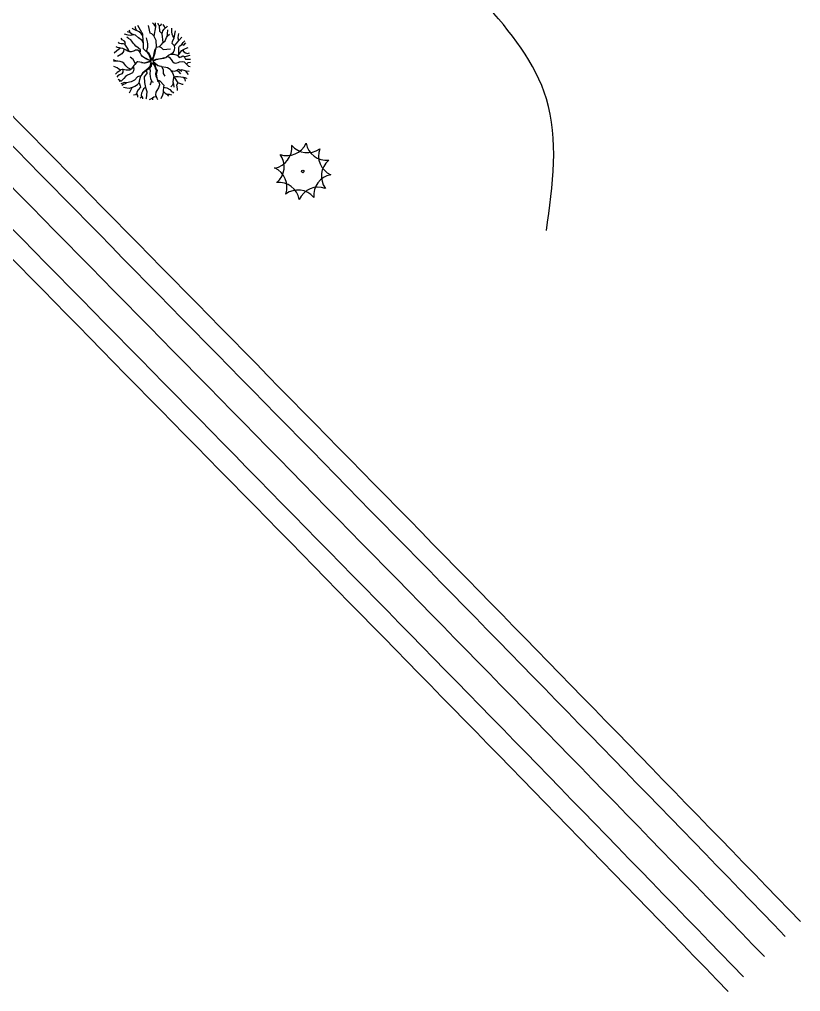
# Model space of a CAD drawing. Extents: x 99089 to 101049, y 99298 to 100905.
# Drawn here: x 100753.5 to 101048.6, y 99316.1 to 99683.4 of the extents above; entities that cross this region are included whole.
import ezdxf

# ---------------------------------------------------------------- set-up
doc = ezdxf.new("R2010")
doc.units = 0
for name, color, linetype in [('Survey Exist Alignments', 7, 'Continuous'), ('Survey Exist Pavement', 7, 'Continuous'), ('Survey Exist Surface', 7, 'Continuous'), ('Survey Exist Trees', 7, 'Continuous')]:
    doc.layers.add(name, color=color, linetype=linetype)

msp = doc.modelspace()

# ---------------------------------------------------------------- linework, layer by layer
at = {"layer": 'Survey Exist Alignments'}
for centre, radius, start, end in [((12453.8, 12817.86), 123818.25, 44.4148412, 44.6032489), ((79717.88, 78721.86), 29649.29, 44.030313, 44.414841)]:
    msp.add_arc(centre, radius, start, end, dxfattribs=at)
at = {"layer": 'Survey Exist Pavement'}
for centre, radius, start, end in [((12453.8, 12817.86), 123829.25, 44.4148412, 44.6032489), ((12453.8, 12817.86), 123807.25, 44.4148412, 44.6032489), ((79717.88, 78721.86), 29660.29, 44.030313, 44.414841), ((79717.88, 78721.86), 29638.29, 44.030313, 44.414841)]:
    msp.add_arc(centre, radius, start, end, dxfattribs=at)
at = {"layer": 'Survey Exist Surface'}
for centre, radius, start, end in [((12453.8, 12817.86), 123837.25, 44.4148412, 44.6032489), ((12453.8, 12817.86), 123799.25, 44.4148412, 44.6032489), ((79717.88, 78721.86), 29668.29, 44.030313, 44.414841), ((79717.88, 78721.86), 29630.29, 44.030313, 44.414841)]:
    msp.add_arc(centre, radius, start, end, dxfattribs=at)
at = {"layer": 'Survey Exist Trees'}
for points in [[(100797.66, 99679.18), (100797.29, 99680.24), (100797.29, 99680.71)], [(100800.39, 99672.21), (100800.35, 99674.31), (100800.12, 99677.21), (100800.06, 99677.84), (100799.7, 99678.39), (100798.24, 99681.12)], [(100804.21, 99677.14), (100803.44, 99677.97), (100802.91, 99678.18), (100802.28, 99681.14)], [(100804.76, 99680.66), (100804.24, 99681.54), (100803.69, 99682.13)], [(100804.77, 99682.03), (100804.82, 99680.57), (100804.24, 99677.01), (100804.97, 99675.52), (100805.19, 99672.92), (100806.34, 99673.16), (100807.2, 99673.96), (100807.72, 99674.7), (100807.37, 99677.93), (100806.57, 99678.79), (100806.38, 99680.98), (100806, 99681.36), (100805.93, 99681.93)], [(100806.38, 99680.98), (100806.88, 99681.22), (100807.21, 99681.66)], [(100807.37, 99677.92), (100807.69, 99679.02), (100808.2, 99679.67), (100809.23, 99680.65), (100809.35, 99680.92)], [(100808.61, 99680.06), (100807.97, 99681.12), (100807.77, 99681.5)], [(100796.64, 99677.58), (100795.46, 99677.26), (100794.53, 99677.49), (100793.22, 99677.83)], [(100800.35, 99674.31), (100799.79, 99675.39), (100798.4, 99676.37), (100797.33, 99677.4), (100795.88, 99677.77), (100795.18, 99678.47), (100794.15, 99678.69)], [(100795.18, 99678.47), (100795.12, 99678.99), (100794.97, 99679.33)], [(100800.12, 99677.21), (100799.52, 99678.05), (100798.68, 99678.66), (100798.22, 99678.89), (100797.33, 99679.36), (100796.31, 99679.87), (100796.05, 99680.05)], [(100807.72, 99674.72), (100808.52, 99675.29), (100809.08, 99676.55), (100809.41, 99677.15), (100810.2, 99677.85)], [(100809.41, 99677.15), (100809.41, 99677.95), (100809.6, 99679.44)], [(100810.73, 99670.25), (100811.73, 99671.05), (100812.1, 99671.9), (100812.19, 99672.6), (100812.1, 99673.42), (100811.22, 99674.23), (100811.3, 99675.05), (100811.94, 99676.36), (100812.42, 99679.08)], [(100811.94, 99676.36), (100811.79, 99676.55), (100811.46, 99677.15), (100811.14, 99677.81), (100811.04, 99678.74), (100810.99, 99680.09)], [(100813.66, 99675.38), (100813.42, 99676.26), (100813.42, 99676.59), (100813.67, 99678.05)], [(100793.36, 99674.08), (100792.84, 99674.18), (100791.95, 99674.13), (100791.3, 99674.28), (100790.9, 99674.78)], [(100794.88, 99671.27), (100794.56, 99672.17), (100794.1, 99672.87), (100793.35, 99674.09), (100793.54, 99674.51), (100793.22, 99675.11), (100792.28, 99675.72), (100791.87, 99676.26)], [(100799.99, 99669.4), (100799.99, 99669.4), (100799.5, 99670.02), (100799.08, 99670.72), (100799.22, 99671.33), (100799.18, 99671.84), (100798.34, 99672.64), (100797.41, 99673.24), (100796.9, 99673.85), (100796.39, 99674.41), (100795.92, 99675.16), (100795.6, 99675.63), (100794.66, 99676.23), (100794.01, 99676.7)], [(100801.48, 99671.32), (100801.98, 99672.91), (100801.98, 99674.17), (100801.8, 99674.87), (100801.52, 99676.37)], [(100812.1, 99673.42), (100812.71, 99674.12), (100813.27, 99674.91), (100813.7, 99675.42), (100814.88, 99676.73)], [(100813.73, 99670.15), (100813.74, 99672.79), (100813.95, 99673.32), (100814.85, 99673.93), (100815.31, 99674.66), (100815.94, 99675.23)], [(100814.86, 99673.93), (100815.28, 99673.74), (100815.6, 99673.65), (100816.38, 99674.48)], [(100799.12, 99670.9), (100798.71, 99671.33), (100798.15, 99671.8), (100797.69, 99671.8), (100797.27, 99671.75), (100796.89, 99671.56), (100796.57, 99671.33), (100795.68, 99671.1), (100795.21, 99671.15), (100794.47, 99671.43), (100793.86, 99671.71), (100793.35, 99671.99), (100792.56, 99672.36), (100791.72, 99672.55), (100791.3, 99672.27), (100790.83, 99671.94), (100790.22, 99671.52), (100789.3, 99670.63)], [(100791.52, 99672.42), (100791.11, 99672.69), (100790.5, 99672.83), (100790.05, 99673.04)], [(100792.9, 99672.2), (100792.83, 99671.29), (100792.22, 99670.35), (100791.15, 99669.7), (100790.55, 99669.38)], [(100800.68, 99668.88), (100801.17, 99668.72), (100801.82, 99668.4), (100802.43, 99668.14), (100802.97, 99667.91), (100803.09, 99667.92), (100803.14, 99668.06), (100802.94, 99668.62), (100802.58, 99669.6), (100802.24, 99670.39), (100802.02, 99670.78), (100801.4, 99671.32), (100800.39, 99672.21)], [(100801.22, 99671.48), (100801.81, 99671.11), (100802.24, 99670.85), (100802.59, 99670.14), (100802.89, 99669.46), (100803.19, 99668.61), (100803.36, 99668.09), (100803.45, 99667.98), (100803.59, 99668.01), (100803.72, 99668.35), (100803.92, 99668.92), (100804.2, 99669.66), (100804.43, 99670.58), (100804.63, 99671.45), (100804.81, 99672.08), (100805.07, 99672.52)], [(100805.19, 99672.92), (100804.81, 99671.69), (100804.57, 99670.67), (100804.29, 99669.52), (100803.92, 99668.35), (100803.87, 99668.18), (100803.94, 99667.97), (100804.1, 99667.95), (100804.91, 99668.23), (100805.8, 99668.41), (100806.83, 99668.57), (100807.51, 99668.72), (100808.09, 99668.78)], [(100806.23, 99673.14), (100807, 99672.77), (100807.82, 99672.06), (100810.58, 99672.27)], [(100808.41, 99668.89), (100808.83, 99669.03), (100809.81, 99669.83), (100810.6, 99670.25), (100811.77, 99670.29), (100813.03, 99669.87), (100813.4, 99669.82), (100813.82, 99670.24), (100814.34, 99670.99), (100814.85, 99671.69), (100815.41, 99671.97), (100816.21, 99672.34), (100817.18, 99672.74)], [(100813.25, 99669.84), (100813.77, 99668.98), (100814.57, 99669.22), (100815.22, 99669.64), (100815.69, 99669.31), (100816.24, 99668.42), (100818.11, 99668.36)], [(100815.11, 99671.82), (100815.6, 99671.08), (100816.16, 99670.71), (100816.95, 99670.52), (100817.78, 99670.72)], [(100815.58, 99669.38), (100815.92, 99669.36), (100816.57, 99669.45), (100817.95, 99669.86)], [(100795.58, 99664.51), (100795.2, 99664.71), (100794.45, 99665.08), (100793.66, 99665.83), (100792.92, 99666.81), (100792.31, 99667.28), (100791.47, 99667.42), (100790.63, 99667.56), (100788.97, 99667.64)], [(100790.13, 99667.58), (100788.99, 99668.17)], [(100798.24, 99667.31), (100798.14, 99667.32), (100797.63, 99666.94), (100797.11, 99666.34), (100796.74, 99665.92), (100796.46, 99665.59), (100796.08, 99665.08), (100795.76, 99664.66), (100795.43, 99664.38), (100795.06, 99664.15), (100794.22, 99664.19), (100793.8, 99664.19), (100793.14, 99664.38), (100792.68, 99664.47), (100792.26, 99664.43), (100791.79, 99664.29), (100791.42, 99663.92), (100791, 99663.68), (100790.44, 99663.31), (100789.79, 99662.74)], [(100797.33, 99666.59), (100796.4, 99668.26), (100795.32, 99669.08)], [(100799.7, 99662.54), (100800.21, 99663.49), (100800.8, 99663.97), (100801.46, 99664.44), (100802.16, 99664.93), (100802.8, 99665.62), (100803.04, 99666.07), (100803.24, 99667.19), (100803.18, 99667.36), (100803.01, 99667.39), (100802.03, 99667.12), (100801.02, 99666.9), (100800.59, 99666.85), (100799.72, 99667.09), (100798.97, 99667.24), (100798.24, 99667.31)], [(100805.47, 99661.06), (100805.1, 99661.89), (100805.02, 99662.66), (100805, 99662.92), (100805.15, 99663.36), (100805.3, 99664.07), (100804.89, 99664.78), (100804.69, 99665.64), (100804.36, 99666.22), (100803.92, 99666.85), (100803.75, 99666.95), (100803.59, 99666.91), (100803.47, 99666.72), (100803.29, 99665.98), (100803.23, 99665.75), (100802.57, 99665.02), (100802.22, 99664.63), (100801.19, 99663.98), (100800.15, 99663.05), (100799.29, 99662.08)], [(100799.59, 99667.12), (100800.42, 99667.03), (100801.17, 99667.11), (100801.99, 99667.32), (100802.74, 99667.63), (100802.81, 99667.76), (100802.72, 99667.87), (100801.51, 99668.4), (100800.85, 99668.76), (100799.99, 99669.4)], [(100808.41, 99668.89), (100807.79, 99668.68), (100806.97, 99668.47), (100806.07, 99668.33), (100805.18, 99668.19), (100804.57, 99667.9), (100804.01, 99667.63), (100803.94, 99667.54), (100804.09, 99667.34), (100804.58, 99666.95), (100805.48, 99666.23), (100805.89, 99665.95), (100806.69, 99665.69)], [(100807.19, 99665.58), (100805.74, 99665.87), (100805.08, 99666.36), (100804.01, 99667.03), (100804.41, 99666.41), (100804.76, 99665.87), (100804.88, 99665.36), (100805.13, 99664.61), (100805.46, 99664.04), (100805.13, 99662.75), (100805.55, 99660.67)], [(100809.23, 99669.36), (100809.99, 99669.13), (100810.79, 99668.24), (100811.3, 99667.54), (100811.9, 99666.98), (100812.55, 99666.79), (100813.4, 99667.16), (100813.91, 99667.3), (100815.12, 99667.44), (100815.73, 99667.4), (100816.52, 99666.65), (100817.31, 99665.76), (100818, 99665.6)], [(100816.62, 99666.53), (100817.17, 99667.07), (100818.13, 99667.2)], [(100791.7, 99664.2), (100791.09, 99664.62), (100790.35, 99665.13), (100789.1, 99665.65)], [(100792.57, 99664.46), (100792.58, 99663.87), (100792.49, 99663.4), (100792.11, 99662.8), (100791.32, 99662.38), (100790.71, 99662), (100790.28, 99661.51)], [(100796.41, 99665.53), (100796.64, 99664.66), (100796.59, 99663.91), (100796.22, 99663.21), (100795.19, 99662.65), (100794.3, 99662.33), (100793.6, 99661.81), (100792.86, 99661.02), (100792.34, 99660.42), (100791.97, 99660.04), (100791.15, 99659.88)], [(100801.19, 99663.98), (100801.7, 99663.17), (100800.6, 99661.72), (100800.73, 99659.52), (100801.15, 99657.67), (100801.57, 99656.11), (100801.4, 99653.52), (100801.18, 99653.2)], [(100802.57, 99665.02), (100802.85, 99664.14), (100802.8, 99662.79), (100802.89, 99661.85), (100803.02, 99661.06), (100803.35, 99660.17), (100803.02, 99659.05), (100802.79, 99658.68)], [(100807.19, 99665.58), (100808.75, 99665.4), (100809.44, 99665.24), (100810.36, 99664.55), (100810.69, 99664.07), (100811.29, 99663.18), (100811.99, 99661.59), (100813.27, 99659.4), (100812.81, 99658.53), (100813.04, 99657.21), (100813.08, 99656.51)], [(100807.19, 99665.58), (100807.72, 99664.43), (100807.79, 99662.99), (100808.43, 99661.88)], [(100810.69, 99664.07), (100812.03, 99663.81), (100812.83, 99664.08), (100813.62, 99664.55), (100814.88, 99663.8)], [(100812.99, 99664.18), (100813.53, 99663.71), (100814.27, 99662.78)], [(100814.16, 99664.23), (100814.74, 99664.46), (100815.58, 99664.18), (100816.37, 99663.94), (100817.65, 99663.81)], [(100816.27, 99663.97), (100816.6, 99663.38), (100817.24, 99662.51)], [(100791.8, 99660.01), (100791.44, 99660.32), (100790.72, 99660.63)], [(100795.1, 99655.66), (100796.05, 99657.62), (100797.02, 99658.22), (100798.08, 99658.76), (100798.69, 99659.43), (100798.92, 99660.68), (100799.29, 99662.08), (100798.09, 99661.63), (100796.89, 99660.45), (100795.67, 99659.76), (100793.88, 99659.45), (100793.2, 99659.53), (100791.73, 99659.02)], [(100793.87, 99659.45), (100793.46, 99659.06), (100792.76, 99658.83), (100792.21, 99658.39)], [(100798.69, 99659.43), (100799.05, 99658.26), (100799.19, 99657.84), (100798.35, 99656.77), (100797.88, 99655.88), (100797.74, 99655.32), (100798.02, 99654.67), (100798.06, 99654.04)], [(100803.3, 99659.99), (100803.49, 99659.89), (100804.05, 99659.61)], [(100805.55, 99660.67), (100805.68, 99660.17), (100806.15, 99659.75), (100806.33, 99658.63), (100806, 99657.56), (100805.35, 99656.53), (100805.02, 99655.83), (100804.92, 99654.9), (100805.39, 99653.64), (100805.69, 99653.12)], [(100805.58, 99660.58), (100806.53, 99660.17), (100808.01, 99658.54), (100807.91, 99657.79), (100807.81, 99656.22), (100807.76, 99655.7), (100807.52, 99654.7), (100806.92, 99653.36)], [(100811.56, 99659.3), (100811.28, 99658.58), (100810.62, 99657.88)], [(100811.84, 99661.92), (100811.61, 99660.68), (100811.46, 99659.75), (100811.65, 99658.91), (100811.83, 99657.83)], [(100811.99, 99661.59), (100812.5, 99661.85), (100813.48, 99661.75), (100814.45, 99661.66), (100815.34, 99661.61), (100815.81, 99661.14), (100816.09, 99660.1)], [(100813.27, 99659.39), (100813.98, 99659.28), (100815.01, 99658.95), (100815.28, 99658.89)], [(100815.57, 99661.38), (100815.95, 99661.42), (100816.55, 99661.14), (100816.6, 99661.05)], [(100796.05, 99657.62), (100794.95, 99657.24), (100794.11, 99657.43), (100792.84, 99657.66)], [(100797.78, 99655.5), (100797.27, 99654.86), (100796.54, 99654.76)], [(100801.15, 99657.67), (100800.36, 99657.19), (100800.03, 99656.21), (100799.56, 99655.46), (100799.51, 99654.76), (100799.6, 99654.34), (100799.93, 99653.78), (100799.99, 99653.41)], [(100807.81, 99656.26), (100808.52, 99655.46), (100809.17, 99655.13), (100810.1, 99655.17), (100810.87, 99654.93)], [(100807.91, 99657.79), (100809.21, 99657.48), (100810.26, 99656.88), (100811.04, 99656.01), (100811.41, 99655.92), (100811.66, 99655.49)], [(100809.21, 99655.13), (100809.78, 99654.36)], [(100799.71, 99654.17), (100799.37, 99653.83), (100799.09, 99653.67)], [(100805.22, 99654.08), (100804.27, 99654.01), (100803.71, 99653.59), (100802.96, 99653.27), (100802.46, 99653.01)], [(100803.77, 99653.64), (100803.8, 99652.97)]]:
    msp.add_lwpolyline(points, dxfattribs=at)
msp.add_circle((100860.48, 99625.96), 0.5, dxfattribs=at)
for centre, start, end in [((100848.5, 99634.93), 280.2067, 5.9716), ((100854.58, 99639.79), 250.2113, 335.9762), ((100862.28, 99640.89), 220.2113, 305.9762), ((100869.51, 99637.98), 190.2113, 275.9762), ((100874.31, 99631.86), 160.2113, 245.9762), ((100845.63, 99627.74), 310.2067, 35.9716), ((100875.41, 99624.15), 130.2511, 215.9272), ((100846.65, 99620.07), 340.2113, 65.9762), ((100872.51, 99616.93), 100.2511, 185.9272), ((100851.45, 99613.94), 10.2113, 95.9762), ((100858.67, 99611.04), 40.2113, 125.9762), ((100866.37, 99612.13), 70.2113, 155.9762)]:
    msp.add_arc(centre, 7.87, start, end, dxfattribs=at)
msp.add_spline([(100952.57, 99603.58), (100952.57, 99653.42), (100928.92, 99689.74), (100899.37, 99717.62), (100871.5, 99745.5), (100859.68, 99772.53), (100859.68, 99791.11), (100851.24, 99840.11), (100841.1, 99859.54), (100797.2, 99911.07), (100756.66, 99941.48), (100672.22, 99984.56), (100638.45, 100011.59), (100619.87, 100011.59), (100619.87, 99995.54), (100601.29, 99995.54), (100572.58, 99987.09), (100549.78, 99978.65), (100514.32, 99978.65), (100504.19, 100000.61), (100504.19, 100031.02), (100504.19, 100052.98), (100504.19, 100102.82), (100488.14, 100145.91), (100463.66, 100181.38), (100478.48, 100209.01), (100515.02, 100209.01), (100542.42, 100209.01), (100558.8, 100213.74), (100558.8, 100251.27), (100596.08, 100274.11), (100629.19, 100274.11), (100648.6, 100243.28), (100681.71, 100215.86), (100715.96, 100230.71), (100731.95, 100280.97), (100715.96, 100304.95), (100715.96, 100333.51)], degree=3, dxfattribs=at)

doc.saveas('drawing.dxf')
